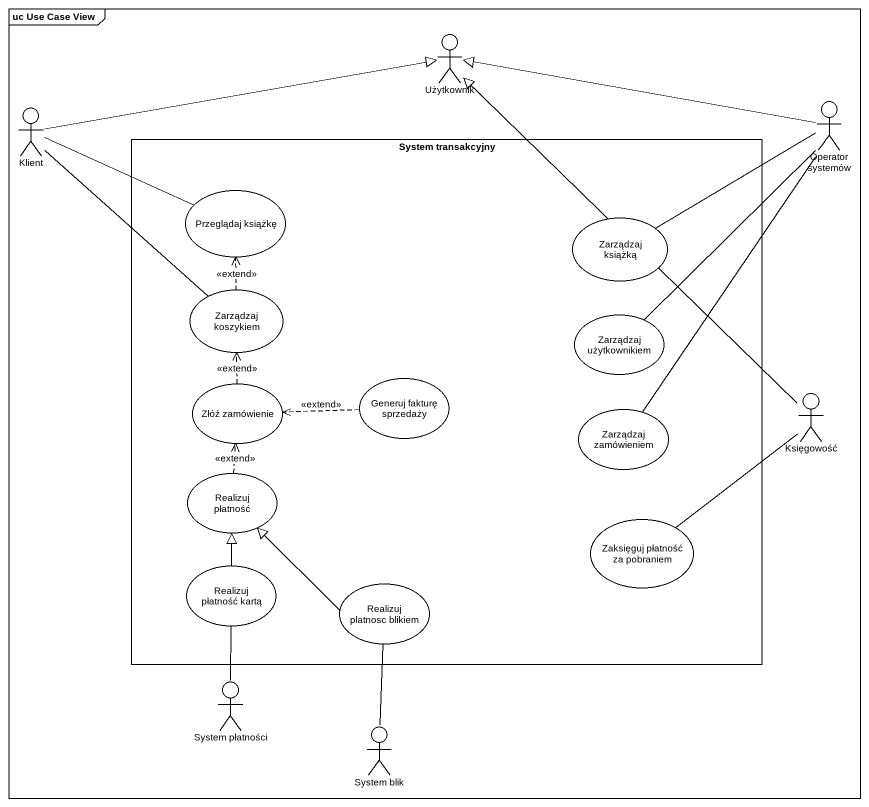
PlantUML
@startuml
mainframe uc Use Case View
actor Użytkownik
actor Klient
rectangle "System transakcyjny" as System_transakcyjny {
  usecase "Przeglądaj książkę" as Przeglądaj_książkę
  usecase "Zarządzaj książką" as Zarządzaj_książką
  usecase "Zarządzaj koszykiem" as Zarządzaj_koszykiem
  usecase "Zarządzaj użytkownikiem" as Zarządzaj_użytkownikiem
  usecase "Złóź zamówienie" as Złóź_zamówienie
  usecase "Generuj fakturę sprzedaży" as Generuj_fakturę_sprzedaży
  usecase "Zarządzaj zamówieniem" as Zarządzaj_zamówieniem
  usecase "Realizuj płatność" as Realizuj_płatność
  usecase "Zaksięguj płatność za pobraniem" as Zaksięguj_płatność_za
  usecase "Realizuj płatność kartą" as Realizuj_płatność_kartą
  usecase "Realizuj platnosc blikiem" as Realizuj_platnosc_blikiem
}
actor "Operator systemów" as Operator_systemów
actor Księgowość
actor "System płatności" as System_płatności
actor "System blik" as System_blik
Klient -right-|> Użytkownik
Klient -right- Przeglądaj_książkę
Klient -- Zarządzaj_koszykiem
Operator_systemów -left-|> Użytkownik
Operator_systemów -left- Zarządzaj_książką
Operator_systemów -- Zarządzaj_użytkownikiem
Operator_systemów -- Zarządzaj_zamówieniem
Zarządzaj_koszykiem .up.> Przeglądaj_książkę : <<extend>>
Złóź_zamówienie .up.> Zarządzaj_koszykiem : <<extend>>
Generuj_fakturę_sprzedaży .left.> Złóź_zamówienie : <<extend>>
Księgowość -up-|> Użytkownik
Księgowość -- Zaksięguj_płatność_za
Realizuj_płatność .up.> Złóź_zamówienie : <<extend>>
Realizuj_płatność_kartą -up-|> Realizuj_płatność
Realizuj_platnosc_blikiem -up-|> Realizuj_płatność
System_płatności -up- Realizuj_płatność_kartą
System_blik -up- Realizuj_platnosc_blikiem
@enduml
